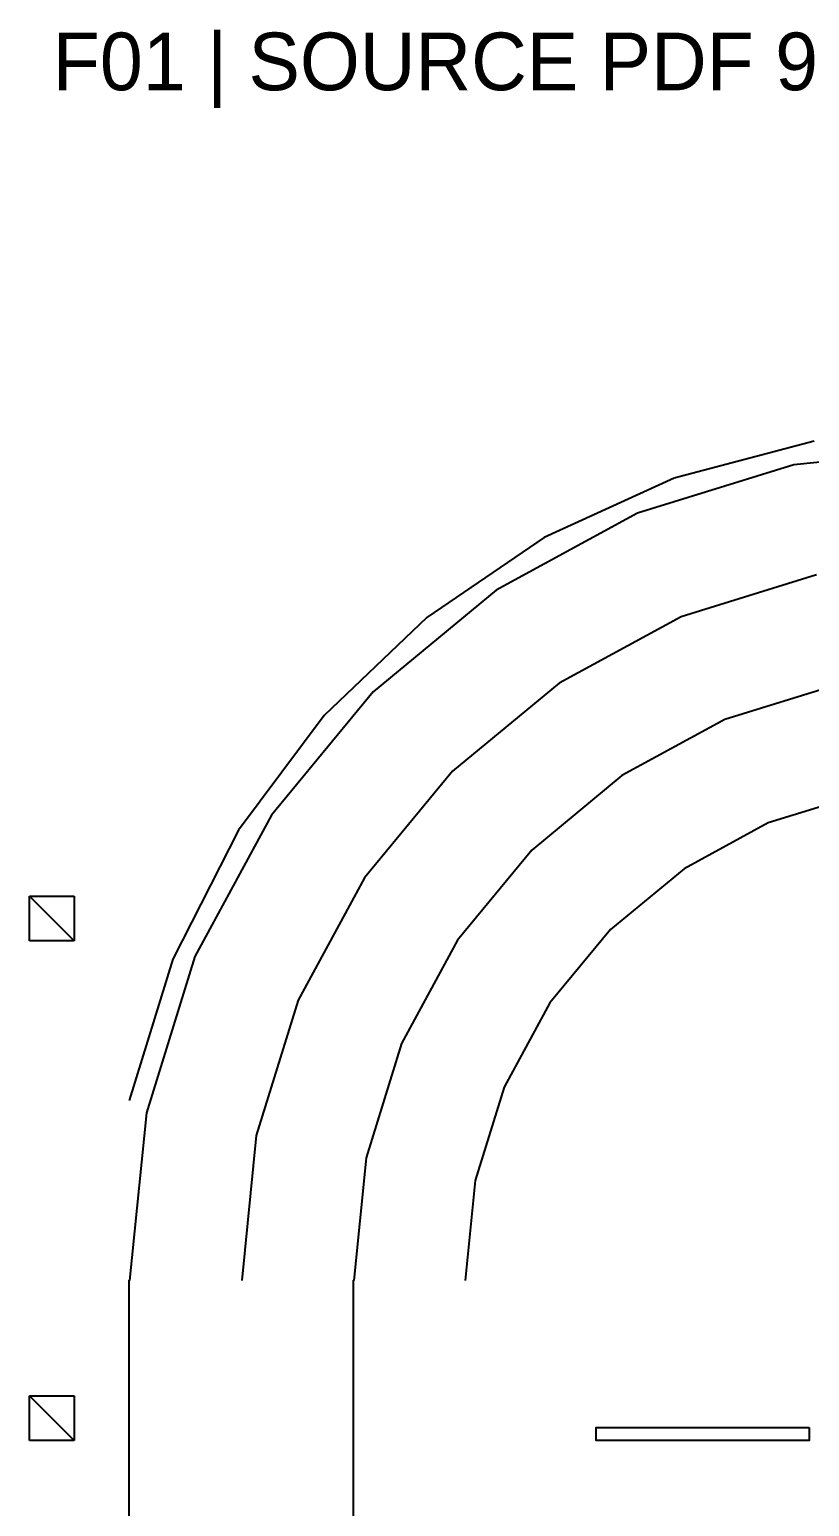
# Model space of a CAD drawing. Header units: millimetres. Extents: x -1062 to 473405, y -148599 to 38948.
# Drawn here: x 69636 to 81815, y -34106 to -11052 of the extents above; entities that cross this region are included whole.
import ezdxf

# ---------------------------------------------------------------- set-up
doc = ezdxf.new("R2010")
doc.units = ezdxf.units.MM
for name, color, linetype in [('COLUMN', 1, 'Continuous'), ('TITLE', 2, 'Continuous'), ('WALL', 7, 'Continuous')]:
    doc.layers.add(name, color=color, linetype=linetype)

msp = doc.modelspace()

# ---------------------------------------------------------------- linework, layer by layer
at = {"layer": 'COLUMN'}
for p, q in [((70334.3, -25279), (69636.1, -24580.5)), ((69636.1, -24580.5), (70334.3, -24580.5)), ((69636.1, -25279), (69636.1, -24580.5)), ((70334.3, -24580.5), (70334.3, -25279)), ((70334.3, -25279), (69636.1, -25279)), ((70334.3, -33077.6), (69636.1, -32379.1)), ((69636.1, -32379.1), (70334.3, -32379.1)), ((69636.1, -33077.6), (69636.1, -32379.1)), ((70334.3, -32379.1), (70334.3, -33077.6)), ((70334.3, -33077.6), (69636.1, -33077.6))]:
    msp.add_line(p, q, dxfattribs=at)
at = {"layer": 'WALL'}
for p, q in [((81887.2, -17477), (79702.9, -18055.8)), ((84188.9, -17582), (81570.7, -17846.2)), ((81570.7, -17846.2), (79132, -18603.6)), ((79702.9, -18055.8), (77674.2, -18983)), ((79132, -18603.6), (76925.2, -19802.2)), ((77674.2, -18983), (75839, -20228)), ((81923.7, -19563.3), (79813.9, -20218.7)), ((76925.2, -19802.2), (75002.5, -21389.6)), ((75839, -20228), (74235.2, -21760)), ((79813.9, -20218.7), (77904.6, -21255.6)), ((75002.5, -21389.6), (73416.1, -23313.5)), ((77904.6, -21255.6), (76241.1, -22629)), ((82276.7, -21268.1), (80495.7, -21822)), ((74235.2, -21760), (72900.9, -23548.3)), ((80495.7, -21822), (78884, -22698.5)), ((76241.1, -22629), (74868.6, -24293.5)), ((78884, -22698.5), (77479.8, -23859.4)), ((82627.2, -22985.2), (81172.6, -23437)), ((73416.1, -23313.5), (72218.3, -25521.7)), ((81172.6, -23437), (79856.3, -24152)), ((72900.9, -23548.3), (71874.1, -25562.4)), ((77479.8, -23859.4), (76321.2, -25266.4)), ((79856.3, -24152), (78709.4, -25098.8)), ((74868.6, -24293.5), (73832.3, -26204)), ((78709.4, -25098.8), (77763.1, -26246.4)), ((76321.2, -25266.4), (75446.4, -26881.3)), ((71874.1, -25562.4), (71192.8, -27771.4)), ((72218.3, -25521.7), (71461.3, -27961.9)), ((73832.3, -26204), (73177.4, -28315.2)), ((77763.1, -26246.4), (77048.7, -27563.6)), ((75446.4, -26881.3), (74893.5, -28665.9)), ((77048.7, -27563.6), (76597.1, -29019.1)), ((71461.3, -27961.9), (71197.4, -30581.8)), ((73177.4, -28315.2), (72949.1, -30581.8)), ((74893.5, -28665.9), (74700.7, -30581.8)), ((76597.1, -29019.1), (76439.7, -30581.8)), ((71184.7, -30575.5), (71184.7, -43683.2)), ((74688, -30575.5), (74688, -43683.2)), ((78483.3, -32874.4), (81808.9, -32874.4)), ((81808.9, -32874.4), (81808.9, -33077.6)), ((81808.9, -33077.6), (78483.3, -33077.6))]:
    msp.add_line(p, q, dxfattribs=at)
msp.add_lwpolyline([(81808.9, -32874.4), (81808.9, -33077.6), (78483.3, -33077.6), (78483.3, -32874.4), (81808.9, -32874.4)], close=True, dxfattribs=at)

# ---------------------------------------------------------------- texts
at = {"layer": 'TITLE'}
msp.add_text('F01 | SOURCE PDF 9 | mm | PRELIMINARY', height=900, dxfattribs=at).set_placement((70000, -12000))

doc.saveas('drawing.dxf')
